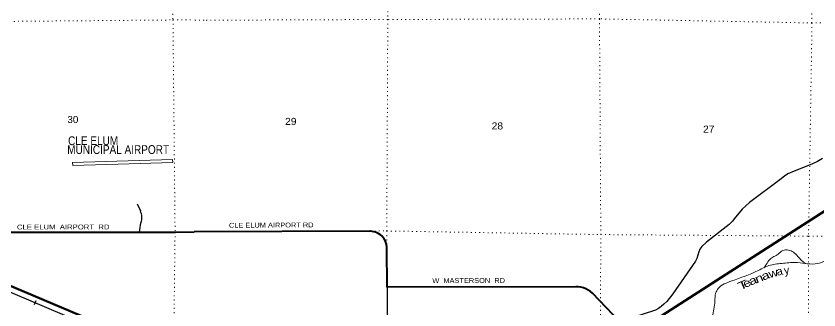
# Model space of a CAD drawing. Header units: feet. Extents: x -8 to 250644, y -192250 to 1368.
# Drawn here: x 26785 to 46835, y -115715 to -108387 of the extents above; entities that cross this region are included whole.
import ezdxf
from ezdxf.enums import TextEntityAlignment as Align

# ---------------------------------------------------------------- set-up
doc = ezdxf.new("R2010")
doc.units = ezdxf.units.FT
doc.header["$LTSCALE"] = 70
doc.linetypes.add('DOTTED', pattern=[1.5, 0.3, -1.2])
for name, color, linetype, lineweight in [('23', 7, 'Continuous', 70), ('26', 7, 'Continuous', 40), ('29', 7, 'Continuous', 25), ('34', 7, 'Continuous', 25), ('36', 7, 'Continuous', 13), ('39', 7, 'Continuous', 13), ('7', 7, 'DOTTED', 13)]:
    doc.layers.add(name, color=color, linetype=linetype, lineweight=lineweight)
doc.layers.add('27', color=7, linetype='Continuous')
doc.layers.add('41', color=7, linetype='Continuous')

msp = doc.modelspace()

# ---------------------------------------------------------------- linework, layer by layer
at = {"layer": '23'}
for points in [[(41531.62, -116747.63), (41553.62, -116733.49), (41558.87, -116730.12), (47791.75, -112725.01), (47833.28, -112698.64), (47875.53, -112669.51), (48032.97, -112575.88), (48199.33, -112499.23), (48372.79, -112440.38), (48551.45, -112399.99), (48569.02, -112395.75), (54017.3, -111531.56), (55557.96, -111287.18), (55846.09, -111255.81), (56193.39, -111251.5), (56539.24, -111283.52), (56879.84, -111351.52), (57039.44, -111401.2)], [(31241.22, -117062.66), (26503.88, -115054.83), (26346.69, -114973.64), (26198.85, -114876.47), (26147.07, -114836.07), (26136.59, -114827.89), (26097.07, -114793.96), (26040.54, -114745.43)]]:
    msp.add_lwpolyline(points, dxfattribs=at)
at = {"layer": '26'}
for points in [[(23436.01, -113769.73), (23461.02, -113769.86), (25337.84, -113779.56), (25362.85, -113779.69), (25387.84, -113779.67), (30748.07, -113774.61), (31232.53, -113769.42)], [(41869.94, -116023.93), (41179.21, -115295.67), (41127.74, -115254.39), (41072.23, -115218.71), (41013.3, -115189.03), (40951.6, -115165.68), (40887.78, -115148.9), (40822.57, -115138.89), (40764.74, -115135.76), (36072.56, -115146.69), (36049.71, -115146.74), (36049.59, -115121.75), (36045.18, -114194.61), (36043.38, -114139.63), (36035.85, -114085.14), (36022.66, -114031.74), (36017.96, -114017.03), (35998.59, -113976.65), (35975.11, -113938.51), (35947.77, -113903.04), (35916.87, -113870.62), (35882.75, -113841.6), (35845.78, -113816.32), (35806.37, -113795.03), (35764.96, -113777.98), (35721.99, -113765.35), (35677.93, -113757.29), (35633.28, -113753.87), (35622.5, -113753.75), (31232.53, -113769.42)]]:
    msp.add_lwpolyline(points, dxfattribs=at)
at = {"layer": '29'}
for p, q in [((29806.41, -113068.82), (29890.62, -113244.59)), ((36049.79, -115164.49), (36068.32, -119065.62))]:
    msp.add_line(p, q, dxfattribs=at)
for points in [[(46921.62, -111934.91), (46797.71, -112014.62), (46659.65, -112083.7), (46220.68, -112253.74), (46057.84, -112324.59), (45972.87, -112381.28), (45859.59, -112473.38), (45102.01, -113040.18), (45006.43, -113119.89), (44917.93, -113203.14), (44719.68, -113444.03), (44677.2, -113502.48), (44592.24, -113585.73), (44025.83, -114025.01), (43912.54, -114131.28), (43859.44, -114202.13), (43834.66, -114265.9), (43785.1, -114435.94), (43755.37, -114495.45)], [(43755.37, -114495.45), (43186.82, -115314.48), (43038.14, -115502.24), (42963.79, -115573.09), (42892.99, -115629.77), (42825.73, -115679.36), (42751.39, -115718.33), (42061.07, -115948.6), (42004.43, -115969.85), (41958.41, -115994.65), (41895.66, -116051.05)]]:
    msp.add_lwpolyline(points, dxfattribs=at)
for centre, radius, start, end in [((29531.94, -113409.35), 394.71, 340.95178, 24.67224), ((30823.45, -113835.45), 965.33, 162.06345, 176.45421)]:
    msp.add_arc(centre, radius, start, end, dxfattribs=at)
at = {"layer": '34'}
for p, q in [((31234.42, -117212.76), (25237.14, -114685)), ((27277.45, -115485.7), (27234.49, -115587.63))]:
    msp.add_line(p, q, dxfattribs=at)
at = {"layer": '34', "lineweight": 13}
msp.add_lwpolyline([(23662.8, -114018.71), (23859.51, -114103.15), (31234.85, -117211.74)], dxfattribs=at)
at = {"layer": '36'}
for points in [[(28198.96, -112041.46), (30693.53, -111967.37), (30697.64, -112035.8), (29334.78, -112080.97), (29332.33, -112081.6)], [(29332.33, -112081.6), (28207.09, -112111.89), (28198.96, -112041.46)]]:
    msp.add_lwpolyline(points, dxfattribs=at)
at = {"layer": '39'}
for points in [[(53868.13, -111612.9), (53814.05, -111719.95), (53675.39, -111894.83), (53464.53, -111946.96), (53277.8, -111936.76), (53048.83, -112039.17), (52771.66, -112165.67), (52498.51, -112278.09), (52333.77, -112406.69), (52118.86, -112513.13), (51879.95, -112468.7), (51592.9, -112367.91), (51257.66, -112257.03), (51000.66, -112242.75), (50715.48, -112339.07), (50386.08, -112493.69), (50114.86, -112708.7), (49968.21, -112817.2), (49735.29, -112831.1), (49440.1, -112875.12), (48897.87, -113035.62), (48492.19, -113166.04), (48293.3, -113316.74), (48162.68, -113479.56), (48040.05, -113686.63), (47827.06, -113905.71), (47517.72, -114100.57), (47316.77, -114323.68), (47051.63, -114466.28), (46808.62, -114554.59), (46543.57, -114564.44), (46302.65, -114534.09), (45949.25, -114549.91), (45625.95, -114597.93), (45320.67, -114730.45), (44655.88, -114993.42), (44318.42, -115180.22), (44256.1, -115296.83), (44237.89, -115491.92), (44173.36, -115892.13), (44098.91, -116121.36), (43946.2, -116284.17), (43799.5, -116461.05), (43666.87, -116615.82), (43626.55, -116845.09), (43566.18, -117040.14), (43499.84, -117164.8), (43343.21, -117186.8), (43172.61, -117076.05), (42913.7, -116929.02), (42716.99, -116840.37), (42568.37, -116902.6), (42381.43, -117200.14), (42280.88, -117417.29), (42180.29, -117700.81), (41997.48, -117839.46), (41830.78, -117903.69), (41678.08, -118048.39), (41698.01, -118257.59), (41725.98, -118456.73), (41579.21, -118744.24), (41418.41, -118989.51), (41350.91, -119100.33)], [(45471.3, -114664.19), (45519.55, -114579.75), (45614.01, -114453.11), (45710.43, -114386.8), (45816.89, -114326.55), (45929.4, -114234.11), (46075.98, -114222.15), (46196.42, -114272.53), (46310.79, -114379.22), (46401.07, -114481.87), (46500.94, -114560.38)]]:
    msp.add_spline(points, degree=3, dxfattribs=at)
at = {"layer": '7'}
for points in [[(30718.21, -91666.02), (30717.73, -92586.54), (30627.9, -97881.64), (30729.05, -103188.68), (30703.54, -108474.74), (30756.44, -113776.73), (30697.52, -118688.96)], [(35966.03, -91658.3), (35955.31, -92616.42), (35898.56, -98000.66), (36032.24, -103230.4), (36068.74, -108472.03), (36042.98, -113745.79), (36049.93, -115164.54)], [(41364.28, -119095.94), (41387.87, -113836.39), (41355.48, -108458), (41288.82, -103274.68), (41206.17, -97982.73), (41239.98, -92686.86), (41226.63, -91649.36)], [(46478.45, -91639.21), (46476.42, -92823.64), (46512.83, -98196), (46585.57, -103286.8), (46662.21, -108558.63), (46576.18, -113874.58), (46582.54, -119150.37), (46566.44, -123088.9)], [(9244.5, -108405.42), (9391.25, -108407.15), (14688.21, -108462.04), (20031.4, -108510.86), (25366.28, -108530.93), (30703.55, -108483.74), (31226.21, -108485.41)], [(57026.8, -108628.96), (51814.39, -108586.73), (46662.21, -108558.63), (41355.48, -108458), (36068.74, -108472.03), (31480.75, -108491.4), (31226.21, -108485.41)], [(31232.53, -113769.42), (30756.44, -113776.73), (25362.84, -113779.69), (21388.46, -113758.96)], [(31223.89, -113769.19), (36042.98, -113745.79), (41387.87, -113836.39), (46576.18, -113874.58), (51772.56, -113868.52), (57045.23, -113864.53)], [(36049.93, -115164.54), (36069.34, -119124.17), (36022.06, -120380.51)]]:
    msp.add_lwpolyline(points, dxfattribs=at)

# ---------------------------------------------------------------- texts
at = {"layer": '27'}
for s, rotation, width, p in [('CLE ELUM  AIRPORT  RD', 0.054, 1.2, (26807.57, -113708.33)), ('CLE ELUM AIRPORT RD', 0.278, 1.15, (32102.11, -113664.92)), ('W  MASTERSON  RD', 0.133, 1.15, (37180.57, -115044.11))]:
    msp.add_text(s, height=120, rotation=rotation, dxfattribs=dict(at, width=width)).set_placement(p)
at = {"layer": '36', "width": 0.85}
for s, p in [('CLE ELUM', (28084.92, -111605.47)), ('MUNICIPAL AIRPORT', (28064.04, -111826.52))]:
    msp.add_text(s, height=220, dxfattribs=at).set_placement(p)
at = {"layer": '41'}
msp.add_text('y', height=200, rotation=9.269, dxfattribs=at).set_placement((46043.8, -114820.63), align=Align.CENTER)
for s, rotation, width, p in [('n', 22.202, 1.35, (45375.27, -115014.13)), ('a', 21.488, 1.35, (45534.86, -114950.23)), ('w', 16.527, 1.2, (45719.66, -114890.7)), ('a', 10.509, 1.05, (45869.19, -114848.19)), ('T', 22.834, 1.5, (44973.49, -115185.24)), ('e', 21.517, 1.25, (45071.1, -115134.92)), ('a', 21.645, 1.35, (45217.94, -115074.09))]:
    msp.add_text(s, height=200, rotation=rotation, dxfattribs=dict(at, width=width)).set_placement(p, align=Align.CENTER)
at = {"layer": '7'}
for s, rotation, width, p in [('30', 0.038, 1.05, (28067.59, -111054.27)), ('29', 359.956, 1.1, (33502.86, -111100.91)), ('28', 359.956, 1.1, (38661.72, -111214.3)), ('27', 359.956, 1.1, (43940.08, -111293.65))]:
    msp.add_text(s, height=175, rotation=rotation, dxfattribs=dict(at, width=width)).set_placement(p)

doc.saveas('drawing.dxf')
